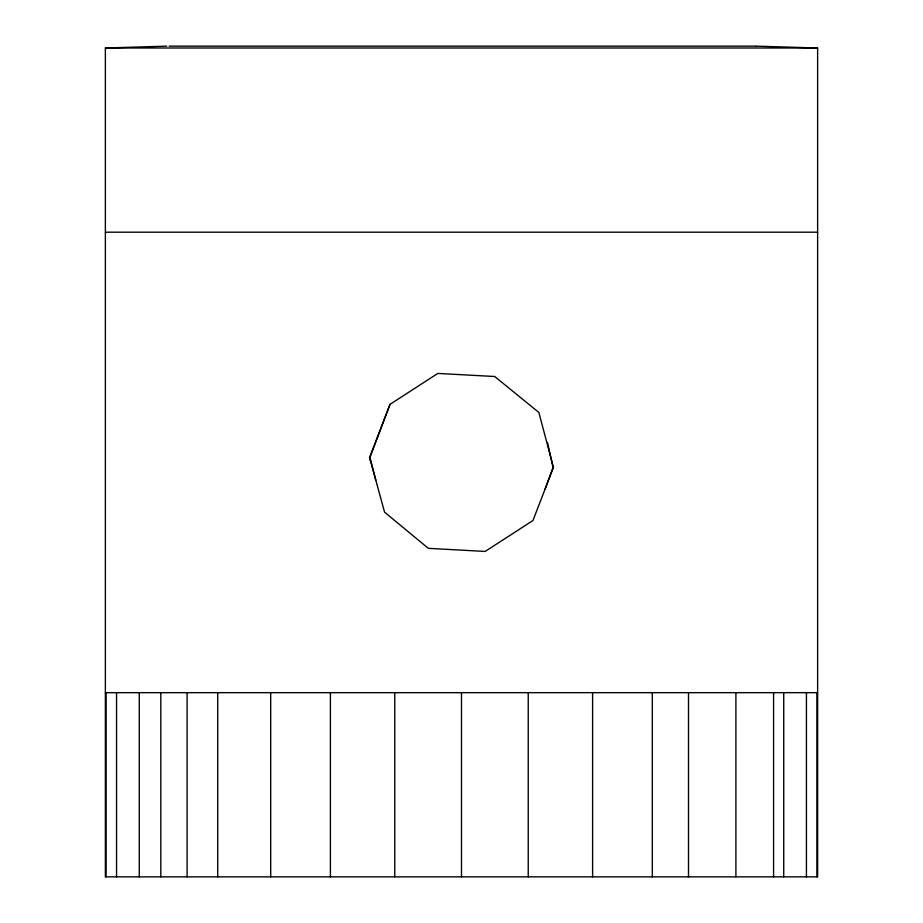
<?xml version="1.0" encoding="UTF-8"?>
<svg xmlns="http://www.w3.org/2000/svg" width="923" height="923" viewBox="0 0 923 923"><rect width="100%" height="100%" fill="white"/><g stroke="black" fill="none" stroke-linecap="round" stroke-linejoin="round"><path stroke-width="1.38" d="M544.997 489.352L553.015 467.43L547.581 442.867M370.204 460.289L369.985 457.416L390.048 404.32L437.848 373.423L494.682 376.515L538.836 412.419L553.454 467.43L532.952 520.526L485.152 551.435L428.318 548.331L384.568 512.161L369.546 457.416L390.048 404.32M756.202 46.15L817.628 47.996L817.628 876.85L105.372 876.85L105.372 47.996L166.798 46.15M169.117 46.15L755.625 46.15M105.372 47.996L817.628 47.996M105.372 232.192L817.628 232.192M105.372 692.665L817.628 692.665M369.985 457.416L375.776 480.122M816.924 692.665L816.924 876.85M806.437 692.665L806.437 876.85M783.731 692.665L783.731 876.85M773.578 692.665L773.578 876.85M735.908 692.665L735.908 876.85M688.5 692.665L688.5 876.85M652.319 692.665L652.319 876.85M592.601 692.665L592.601 876.85M528.233 692.665L528.233 876.85M461.5 692.665L461.5 876.85M394.767 692.665L394.767 876.85M330.399 692.665L330.399 876.85M270.681 692.665L270.681 876.85M217.713 692.665L217.713 876.85M187.092 692.665L187.092 876.85M160.81 692.665L160.81 876.85M139.269 692.665L139.269 876.85M116.563 692.665L116.563 876.85M106.076 692.665L106.076 876.85"/></g></svg>
